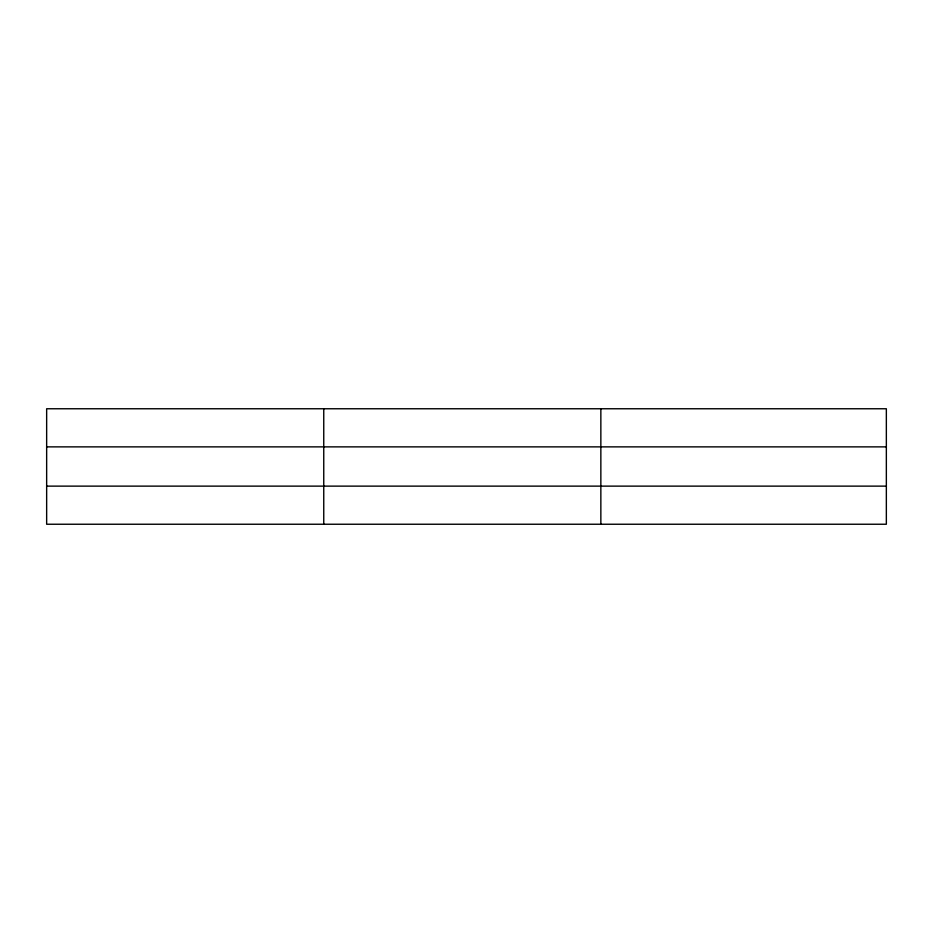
<?xml version="1.0" encoding="UTF-8"?>
<svg xmlns="http://www.w3.org/2000/svg" width="933" height="933" viewBox="0 0 933 933"><rect width="100%" height="100%" fill="white"/><g stroke="black" fill="none" stroke-linecap="round" stroke-linejoin="round"><path stroke-width="1.4" d="M600.852 408.759L600.852 524.241M886.35 486.128L886.35 524.241L46.65 524.241L46.65 408.759L886.35 408.759L886.35 486.128L46.65 486.128M46.65 446.872L886.35 446.872M323.751 408.759L323.751 524.241"/></g></svg>
